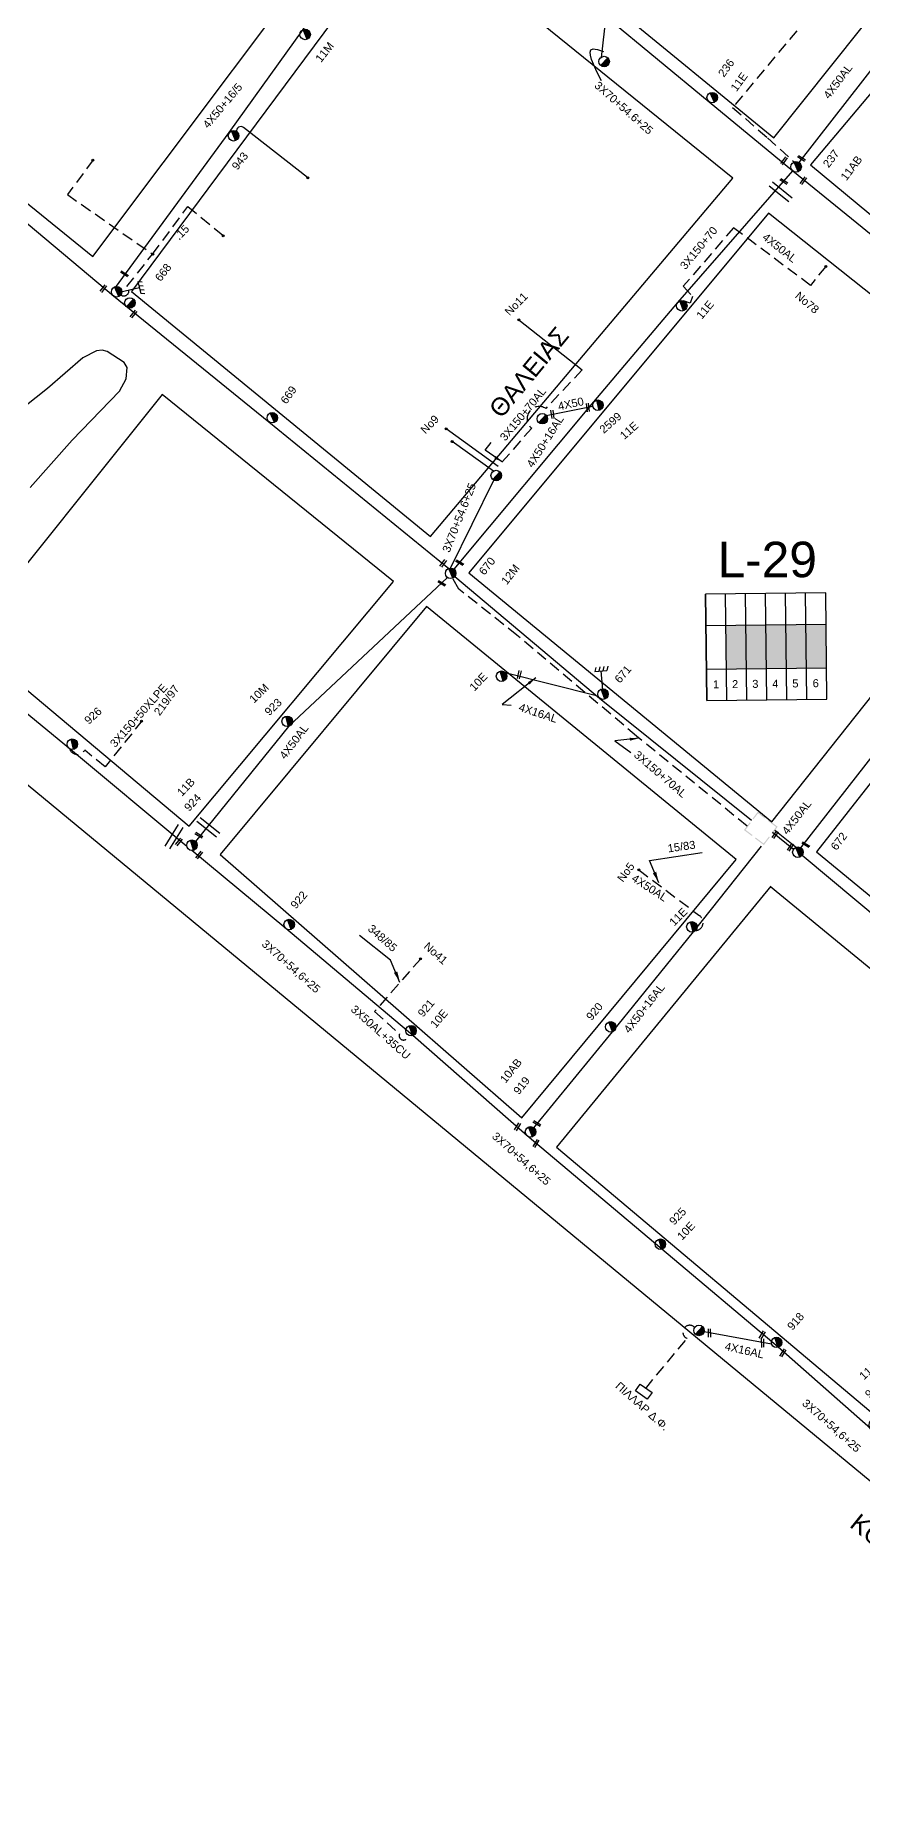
# Model space of a CAD drawing. Header units: millimetres. Extents: x 745 to 5694, y 762 to 3401.
# Drawn here: x 2179.9 to 2366, y 981.9 to 1378.1 of the extents above; entities that cross this region are included whole.
import ezdxf
from ezdxf.enums import TextEntityAlignment as Align

# ---------------------------------------------------------------- set-up
doc = ezdxf.new("R2010")
doc.units = ezdxf.units.MM
doc.linetypes.add('DASHED', pattern=[19.05, 12.7, -6.35])
for name, color, linetype in [('Άγνωστα', 7, 'Continuous'), ('Ασφαλειοκιβώτια Χ.Τ 6 αναχωρήσεων', 7, 'Continuous'), ('Γείωση', 7, 'Continuous'), ('Γυμνά εναέρια ΧΤ (3Φ)   4x16AL', 7, 'Continuous'), ('Γυμνά εναέρια ΧΤ και ΦΟΠ (3Φ)   4x50+16AL', 7, 'Continuous'), ('Επιγραφές - Σχήματα', 7, 'Continuous'), ('Καλώδια ΧΤ   3x150+70AL', 7, 'DASHED'), ('Μηχανική τομή', 7, 'Continuous'), ('Στύλος ΦΜ', 7, 'Continuous'), ('Στύλος ΦΜ @ 1', 7, 'Continuous'), ('Συνδέσεις', 7, 'Continuous'), ('Συνεστραμμένα ΧΤ   3x70+54.6+25 AL', 7, 'SYN_LINE'), ('Τομή', 7, 'Continuous'), ('Υπόβαθρο ΔΕΗ', 7, 'Continuous'), ('Υπόγεια Καλώδια Δικτύου ΧΤ   .15', 7, 'DASHED'), ('Υπόγεια καλώδια Παροχών ΧΤ   4x50AL', 7, 'DASHED')]:
    doc.layers.add(name, color=color, linetype=linetype)
doc.styles.add('arial', font='ARIAL.TTF')
doc.styles.get("Standard").update_dxf_attribs({"font": 'ARIAL.TTF'})
doc.linetypes.add('SYN_LINE', pattern='A,0.5,-0.0001,["/\\/\\/\\/",Standard,S=0.1,R=0,X=0,Y=-0.05],-0.25', length=0.7501)
doc.dimstyles.new('ISO-25', dxfattribs={"dimtxt": 2.5, "dimasz": 2.5, "dimexe": 1.25, "dimexo": 0.625, "dimtad": 1, "dimtxsty": 'Standard', "dimcen": 2.5, "dimadec": 0, "dimazin": 0, "dimtfac": 1, "dimtmove": 0, "dimatfit": 3, "dimfxl": 1, "dimarcsym": 0})

# ---------------------------------------------------------------- blocks, each defined once
blk = doc.blocks.new('ΥΠΑΡΧΩΝ ΤΣΙΜΕΝΤΕΝΙΟΣ ΣΤΥΛΟΣ')
at = {"layer": 'Στύλος ΦΜ'}
blk.add_hatch(color=256, dxfattribs=at).paths.add_polyline_path([(-1.29, -2.28, 0.574793), (2.62, 0, 0.268822), (1.3, 2.27)])
blk.add_line((-1.29, -2.28), (1.3, 2.27), dxfattribs=at)
blk.add_circle((0, 0), 2.62, dxfattribs=at)
at = {"layer": 'Στύλος ΦΜ', "flags": 4}
for tag, p in [('ΑΡΙΘΜΟΣ', (-4.68, 8.05)), ('ΤΥΠΟΣ', (-4.91, 3.03))]:
    blk.add_attdef(tag, p, '', height=4, dxfattribs=at)
blk = doc.blocks.new('ΓΕΙΩΣΗ')
at = {"layer": 'Γείωση', "ltscale": 40}
for p, q in [((-2.34, 11.45), (-3, 9.45)), ((-0.34, 11.45), (-1, 9.45)), ((0, 9.45), (0, 0)), ((1.66, 11.45), (1, 9.45)), ((3.66, 11.45), (3, 9.45))]:
    blk.add_line(p, q, dxfattribs=at)
blk.add_lwpolyline([(-3, 9.45), (3, 9.45)], dxfattribs=at)
blk = doc.blocks.new('ΑΣΦΑΛΕΙΟΚΙΒΩΤΙΟ ΥΠΟΣΤΑΘΜΟΥ 6 ΑΝΑΧΩΡΗΣΕΩΝ')
at = {"layer": 'Ασφαλειοκιβώτια Χ.Τ 6 αναχωρήσεων', "ltscale": 40}
for p, q in [((-23.91, 27), (23.91, 27)), ((-9.83, 27), (-9.83, -27)), ((9.83, 27), (9.83, -27)), ((-23.91, 18), (23.91, 18)), ((-23.91, 9), (23.91, 9)), ((-23.91, 0), (23.91, 0)), ((-23.91, -9), (23.91, -9)), ((-23.91, -18), (23.91, -18))]:
    blk.add_line(p, q, dxfattribs=at)
at = {"layer": 'Ασφαλειοκιβώτια Χ.Τ 6 αναχωρήσεων'}
blk.add_lwpolyline([(-23.91, -27), (23.91, -27), (23.91, 27), (-23.91, 27)], close=True, dxfattribs=at)
for s, p in [('1', (-18.47, 24.15)), ('2', (-18.47, 15.59)), ('3', (-18.47, 6.51)), ('4', (-18.47, -2.51)), ('5', (-18.47, -11.52)), ('6', (-18.47, -20.66))]:
    blk.add_text(s, height=3.6, rotation=270, dxfattribs=at).set_placement(p)
at = {"layer": 'Ασφαλειοκιβώτια Χ.Τ 6 αναχωρήσεων', "ltscale": 40}
for tag, height, p in [('ΟΝΟΜΑ', 5, (-0.27, 31.68)), ('ΚΕΙΜΕΝΟ 1', 2, (16.95, 22.41)), ('ΚΕΙΜΕΝΟ 2', 2, (16.95, 13.71)), ('ΚΕΙΜΕΝΟ 3', 2, (16.95, 4.31)), ('ΚΕΙΜΕΝΟ 4', 2, (16.95, -4.67)), ('ΚΕΙΜΕΝΟ 5', 2, (16.95, -13.51)), ('ΚΕΙΜΕΝΟ 6', 2, (16.95, -22.43)), ('ΣΧ', 2, (-0.21, -29.21))]:
    blk.add_attdef(tag, text='', height=height, dxfattribs=at).set_placement(p, align=Align.MIDDLE_CENTER)
blk = doc.blocks.new('_ΣΥΝΔΕΣΗ')
at = {"layer": 'Συνδέσεις', "linetype": 'SYN_LINE', "ltscale": 40}
blk.add_hatch(color=256, dxfattribs=at).paths.add_polyline_path([(0.5, -0.01, 1), (-0.5, -0.01, 1)])
at = {"layer": 'Συνδέσεις'}
blk.add_circle((0, -0.01), 0.5, dxfattribs=at)
blk = doc.blocks.new('ΜΗΧΑΝΙΚΗ ΤΟΜΗ')
at = {"layer": 'Μηχανική τομή', "ltscale": 40}
for p, q in [((-1.89, 0.78), (1.89, 0.78)), ((1.89, 0), (-1.89, 0))]:
    blk.add_line(p, q, dxfattribs=at)
blk = doc.blocks.new('ΤΟΜΗ')
at = {"layer": 'Τομή', "ltscale": 40}
for p, q in [((-5.68, 0), (5.68, 0)), ((5.68, -2.33), (-5.68, -2.33))]:
    blk.add_line(p, q, dxfattribs=at)

msp = doc.modelspace()

# ---------------------------------------------------------------- hatches: boundary and pattern name
at = {"layer": 'Άγνωστα', "ltscale": 0.2}
for color, points in [(85, [(2335.23, 1245.38), (2335.34, 1235.55), (2339.84, 1235.6), (2339.73, 1245.43)]), (6, [(2339.73, 1245.43), (2339.84, 1235.6), (2344.34, 1235.65), (2344.23, 1245.48)]), (5, [(2344.23, 1245.48), (2344.34, 1235.65), (2348.84, 1235.7), (2348.72, 1245.53)]), (1, [(2348.72, 1245.53), (2348.84, 1235.7), (2353.34, 1235.76), (2353.22, 1245.58)]), (27, [(2353.22, 1245.58), (2353.34, 1235.76), (2357.84, 1235.81), (2357.72, 1245.63)])]:
    msp.add_hatch(color=color, dxfattribs=at).paths.add_polyline_path(points)
at = {"layer": 'Επιγραφές - Σχήματα', "ltscale": 0.2}
h = msp.add_hatch(color=7, dxfattribs=at)
h.paths.add_polyline_path([(2344.14, 1202.12), (2342.38, 1203.45), (2342.04, 1203), (2342.1, 1202.67), (2342.43, 1203.1), (2343.99, 1201.92)])
h.paths.add_polyline_path([(2346.85, 1200.07), (2344.85, 1201.58), (2344.7, 1201.38), (2346.5, 1200.02), (2345.61, 1198.84), (2345.95, 1198.87)])
h.paths.add_polyline_path([(2345.95, 1198.87), (2345.61, 1198.84), (2345.48, 1198.66), (2345.68, 1198.51)])
h.paths.add_polyline_path([(2345.08, 1197.72), (2344.88, 1197.87), (2343.7, 1196.31), (2343.57, 1196.4), (2343.61, 1196.06), (2343.75, 1195.96)])
h.paths.add_polyline_path([(2343.57, 1196.4), (2341.9, 1197.66), (2341.75, 1197.46), (2343.61, 1196.06)])
h.paths.add_polyline_path([(2341.19, 1198.2), (2339.62, 1199.38), (2340.78, 1200.92), (2340.58, 1201.07), (2339.27, 1199.33), (2341.04, 1198)])
h.paths.add_polyline_path([(2342.1, 1202.67), (2342.04, 1203), (2341.2, 1201.89), (2341.4, 1201.74)])

# ---------------------------------------------------------------- linework, layer by layer
at = {"layer": 'Άγνωστα', "color": 27}
for points in [[(2197.92, 1321.33), (2223.53, 1356.19), (2240.15, 1379.37), (2263.79, 1417.21)], [(2345.65, 1198.85), (2350.42, 1195.02)]]:
    msp.add_lwpolyline(points, dxfattribs=at)
at = {"layer": 'Άγνωστα', "color": 5}
msp.add_lwpolyline([(2265.29, 1417.43), (2308.21, 1382.33), (2331.43, 1363.12), (2350.25, 1347.59), (2382.26, 1321.62), (2419.05, 1292.18)], dxfattribs=at)
at = {"layer": 'Άγνωστα', "color": 5, "linetype": 'SYN_LINE', "ltscale": 20}
for points in [[(2118.25, 1386.03), (2142.86, 1364.06), (2170.71, 1341.93), (2197.48, 1319.47), (2232.45, 1291.15), (2272.88, 1258.17)], [(2274.25, 1256.34), (2306.81, 1229), (2340.96, 1201.59)]]:
    msp.add_lwpolyline(points, dxfattribs=at)
at = {"layer": 'Άγνωστα', "color": 5, "linetype": 'DASHED', "ltscale": 0.2}
for points in [[(2351.13, 1379.1), (2336.71, 1361.84), (2344.56, 1355.01), (2350.54, 1349.59)], [(2192.95, 1350.05), (2187.11, 1342.26), (2206.28, 1328.88)]]:
    msp.add_lwpolyline(points, dxfattribs=at)
at = {"layer": 'Άγνωστα', "color": 27}
msp.add_lwpolyline([(2241.13, 1346.09), (2226.7, 1357.36, 0.70315), (2225.2, 1356.42, 1.239223)], format="xyb", dxfattribs=at)
at = {"layer": 'Άγνωστα', "color": 1, "linetype": 'DASHED', "ltscale": 0.2}
msp.add_lwpolyline([(2336.92, 1334.8), (2325.61, 1321.64), (2327.67, 1319.37), (2327.18, 1317.86), (2325.65, 1318.37)], dxfattribs=at)
at = {"layer": 'Άγνωστα', "color": 1}
for points in [[(2288.64, 1314.06), (2302.87, 1302.82)], [(2294.82, 1292.6), (2305.28, 1294.65)], [(2284.01, 1281.11), (2272.29, 1289.55)]]:
    msp.add_lwpolyline(points, dxfattribs=at)
at = {"layer": 'Άγνωστα', "color": 85}
for points in [[(2352.07, 1195.31), (2368.63, 1216.58), (2396.94, 1252.06), (2418.94, 1280.43), (2419.02, 1290.52)], [(2346.21, 1199.33), (2351.07, 1195.43)]]:
    msp.add_lwpolyline(points, dxfattribs=at)
at = {"layer": 'Άγνωστα', "color": 1, "linetype": 'SYN_LINE', "ltscale": 15}
msp.add_lwpolyline([(2282.93, 1280.07), (2273.65, 1286.69)], dxfattribs=at)
at = {"layer": 'Άγνωστα', "color": 1, "linetype": 'SYN_LINE', "ltscale": 20}
msp.add_lwpolyline([(2273.3, 1258.25), (2283.04, 1278.02)], dxfattribs=at)
at = {"layer": 'Άγνωστα', "color": 30, "linetype": 'SYN_LINE', "ltscale": 20}
msp.add_lwpolyline([(2213.99, 1195.67), (2187.36, 1217.85), (2161.47, 1239.11)], dxfattribs=at)
at = {"layer": 'Άγνωστα', "color": 30, "linetype": 'DASHED', "ltscale": 0.2}
msp.add_lwpolyline([(2203.97, 1223.97), (2195.58, 1213.56), (2191.01, 1217.33, -0.660934), (2187.59, 1217.65, 2.469562)], format="xyb", dxfattribs=at)
at = {"layer": 'Άγνωστα', "color": 27, "linetype": 'SYN_LINE', "ltscale": 20}
msp.add_lwpolyline([(2423.96, 1135.29), (2423.96, 1135.29), (2388.77, 1163.14), (2352.32, 1193.64)], dxfattribs=at)
at = {"layer": 'Άγνωστα', "color": 6, "linetype": 'DASHED', "ltscale": 0.2}
for points in [[(2266.57, 1170.39), (2256.22, 1158.54), (2261.8, 1153.47, 1.385373), (2263.65, 1153.31, 58.175552)], [(2317.19, 1073.76), (2326.5, 1084.99, -1.267946), (2328.18, 1087.44, -21.29009)]]:
    msp.add_lwpolyline(points, format="xyb", dxfattribs=at)
at = {"layer": 'Γυμνά εναέρια ΧΤ (3Φ)   4x16AL', "color": 5, "linetype": 'Continuous'}
msp.add_lwpolyline([(2285.56, 1234.79), (2306.09, 1229.61)], dxfattribs=at)
at = {"layer": 'Γυμνά εναέρια ΧΤ (3Φ)   4x16AL', "color": 6}
msp.add_lwpolyline([(2330.3, 1086.51), (2345.47, 1083.8)], dxfattribs=at)
at = {"layer": 'Γυμνά εναέρια ΧΤ και ΦΟΠ (3Φ)   4x50+16AL', "color": 1}
msp.add_lwpolyline([(2274.08, 1257.98), (2305.53, 1295.63), (2324.37, 1318), (2350.23, 1347.62)], dxfattribs=at)
at = {"layer": 'Γυμνά εναέρια ΧΤ και ΦΟΠ (3Φ)   4x50+16AL', "color": 6}
msp.add_lwpolyline([(2292.01, 1132.37), (2309.71, 1153.95), (2327.89, 1176.42), (2343.19, 1195.68)], dxfattribs=at)
at = {"layer": 'Επιγραφές - Σχήματα', "ltscale": 0.2}
msp.add_lwpolyline([(2314.87, 1073.2), (2315.92, 1074.69), (2318.59, 1072.8), (2317.53, 1071.31)], close=True, dxfattribs=at)
msp.add_spline([(2307.23, 1367.81), (2305.33, 1375.01), (2307.68, 1374.45)], degree=3, dxfattribs=at)
at = {"layer": 'Καλώδια ΧΤ   3x150+70AL', "color": 1, "ltscale": 0.2}
msp.add_lwpolyline([(2302.87, 1302.82), (2294.7, 1294.16, 0.952552), (2291.53, 1289.73), (2284.01, 1281.11)], format="xyb", dxfattribs=at)
msp.add_lwpolyline([(2339.96, 1200.23), (2315.13, 1220.46), (2288.22, 1243.16), (2275.14, 1253.53), (2273.77, 1255.98)], dxfattribs=at)
at = {"layer": 'Συνεστραμμένα ΧΤ   3x70+54.6+25 AL', "color": 5, "linetype": 'SYN_LINE', "ltscale": 10}
msp.add_lwpolyline([(2308.21, 1382.33), (2307.13, 1373.13)], dxfattribs=at)
at = {"layer": 'Συνεστραμμένα ΧΤ   3x70+54.6+25 AL', "color": 6, "linetype": 'SYN_LINE', "ltscale": 20}
msp.add_lwpolyline([(2436.11, 1009.24), (2398.69, 1038.47), (2367.81, 1064.63), (2346.99, 1082.99), (2320.83, 1105.05), (2290.52, 1130.55), (2264.82, 1153.1), (2236.25, 1177.18), (2215.09, 1194.75)], dxfattribs=at)
at = {"layer": 'Υπόβαθρο ΔΕΗ'}
msp.add_line((2505.98, 938.55), (2111.81, 1264.23), dxfattribs=at)
for points in [[(2319.71, 1478.33), (2272.41, 1415.35), (2346.02, 1355.01), (2385.08, 1404.15), (2319.71, 1478.33)], [(2255.91, 1412.41), (2187.06, 1469.22), (2124.34, 1383.9), (2192.81, 1328.3), (2255.91, 1412.41)], [(2336.73, 1345.98), (2264.1, 1404.73), (2201.54, 1320.47), (2268.81, 1265.37), (2336.73, 1345.98)], [(2392.31, 1394.21), (2354.21, 1348.94), (2419.36, 1294.98), (2446.93, 1330.15), (2392.31, 1394.21)], [(2411.87, 1284.76), (2344.8, 1338.1), (2277.36, 1257.17), (2345.5, 1201.21), (2411.87, 1284.76)], [(2178.78, 1276.38), (2188.19, 1287.01), (2198.83, 1298.02), (2200.33, 1300.79), (2200.57, 1303.4), (2199.86, 1304.47), (2196.03, 1306.94), (2194.96, 1307.3), (2193.65, 1307.12), (2190.63, 1305.58), (2182.64, 1298.63), (2174.98, 1292.56)], [(2208.4, 1297.3), (2164.38, 1242.27), (2214.49, 1200.23), (2260.44, 1255.26), (2208.4, 1297.3)], [(2494.12, 1219.05), (2421.31, 1278.16), (2355.61, 1194.43), (2425.75, 1136.73), (2494.12, 1219.05)], [(2267.89, 1249.61), (2221.47, 1193.86), (2289.34, 1134.63), (2337.55, 1192.68), (2267.89, 1249.61)], [(2345.34, 1186.73), (2297.1, 1127.97), (2367.82, 1068.46), (2416.29, 1128.25), (2345.22, 1186.59)]]:
    msp.add_lwpolyline(points, dxfattribs=at)
msp.add_lwpolyline([(2111.81, 1264.23, 0.128529), (1975.32, 1082.38, 0.062772), (2188.67, 970.52), (2367.6, 916.24, 0.060101), (2486.77, 898.83, 0.597235), (2505.98, 938.55, 0.452783)], format="xyb", dxfattribs=at)
at = {"layer": 'Υπόγεια Καλώδια Δικτύου ΧΤ   .15', "color": 5, "linetype": 'DASHED', "ltscale": 0.2}
msp.add_lwpolyline([(2199.13, 1319.68, 0.985924), (2200.5, 1321.58), (2206.28, 1328.88), (2214.23, 1339.59), (2222.19, 1333)], format="xyb", dxfattribs=at)
at = {"layer": 'Υπόγεια καλώδια Παροχών ΧΤ   4x50AL', "color": 5, "linetype": 'Continuous', "ltscale": 0.2}
msp.add_lwpolyline([(2351.71, 1349.44), (2369.98, 1372.98), (2389.65, 1402.59)], dxfattribs=at)
at = {"layer": 'Υπόγεια καλώδια Παροχών ΧΤ   4x50AL', "color": 1, "ltscale": 0.2}
msp.add_lwpolyline([(2357.66, 1326.1), (2354.21, 1321.84), (2336.92, 1334.8)], dxfattribs=at)
at = {"layer": 'Υπόγεια καλώδια Παροχών ΧΤ   4x50AL', "color": 1, "linetype": 'Continuous', "ltscale": 0.2}
msp.add_lwpolyline([(2272.59, 1256.15), (2236.86, 1222.65), (2215.94, 1196.78)], dxfattribs=at)
at = {"layer": 'Υπόγεια καλώδια Παροχών ΧΤ   4x50AL', "color": 6, "ltscale": 0.2}
msp.add_lwpolyline([(2315.64, 1190.37), (2329.36, 1180.02, -0.690049), (2328.4, 1176.72, -6.000898)], format="xyb", dxfattribs=at)

# ---------------------------------------------------------------- block references
at = {"layer": 'Ασφαλειοκιβώτια Χ.Τ 6 αναχωρήσεων', "xscale": 0.4999999999997878, "yscale": 0.4999999999997878, "zscale": 0.4999999999997878, "rotation": 90.652341790955}
msp.add_blockref('ΑΣΦΑΛΕΙΟΚΙΒΩΤΙΟ ΥΠΟΣΤΑΘΜΟΥ 6 ΑΝΑΧΩΡΗΣΕΩΝ', (2344.28, 1240.57), dxfattribs=at)
at = {"layer": 'Γείωση'}
for p, xscale, yscale, zscale, rotation in [((2199.17, 1320.32), 0.4499999999999192, 0.4499999999999192, 0.4499999999999192, 283.4036438625757), ((2307.49, 1230.89), 0.4499999999999667, 0.4499999999999667, 0.4499999999999667, 5.126573749017093)]:
    msp.add_blockref('ΓΕΙΩΣΗ', p, dxfattribs=dict(at, xscale=xscale, yscale=yscale, zscale=zscale, rotation=rotation))
at = {"layer": 'Μηχανική τομή'}
for p, xscale, yscale, zscale, rotation in [((2352.11, 1350.23), 0.4999999999999179, 0.4999999999999179, 0.4999999999999179, 328.3055828818743), ((2348.1, 1349.98), 0.4999999999999984, 0.4999999999999984, 0.4999999999999984, 233.5417678516453), ((2348.13, 1345.06), 0.4999999999999179, 0.4999999999999179, 0.4999999999999179, 328.3055828818743), ((2352.49, 1345.52), 0.4999999999999984, 0.4999999999999984, 0.4999999999999984, 233.5417678516453), ((2200.04, 1324.6), 0.5000000000000285, 0.5000000000000285, 0.5000000000000285, 147.5370138672019), ((2195.05, 1321.24), 0.4999999999999888, 0.4999999999999888, 0.4999999999999888, 231.4205093085457), ((2201.85, 1315.49), 0.4999999999999889, 0.4999999999999889, 0.4999999999999889, 231.4205093085457), ((2295.99, 1292.8), 0.4999999999997554, 0.4999999999997554, 0.4999999999997554, 277.5996508733834), ((2303.97, 1294.33), 0.4999999999997554, 0.4999999999997554, 0.4999999999997554, 277.5996508733834), ((2271.47, 1259.42), 0.4999999999999987, 0.4999999999999987, 0.4999999999999987, 233.5417678516453), ((2275.24, 1259.31), 0.4999999999999179, 0.4999999999999179, 0.4999999999999179, 328.3055828818743), ((2271.21, 1254.67), 0.4999999999999178, 0.4999999999999178, 0.4999999999999178, 328.3055828818743), ((2288.56, 1234.32), 0.499999999999749, 0.499999999999749, 0.499999999999749, 258.2913462160634), ((2212.05, 1196.8), 0.4999999999999888, 0.4999999999999888, 0.4999999999999888, 231.4205093085457), ((2216.8, 1198.34), 0.500000000000007, 0.500000000000007, 0.500000000000007, 148.5465854404403), ((2346.46, 1198.18), 0.4999999999999357, 0.4999999999999357, 0.4999999999999357, 55.44294473179026), ((2353.06, 1195.88), 0.4999999999999179, 0.4999999999999179, 0.4999999999999179, 328.3055828818743), ((2216.61, 1193.84), 0.4999999999999888, 0.4999999999999888, 0.4999999999999888, 231.4205093085457), ((2349.9, 1195.39), 0.4999999999999357, 0.4999999999999357, 0.4999999999999357, 55.44294473179026), ((2288.51, 1132.5), 0.4999999999999776, 0.4999999999999776, 0.4999999999999776, 58.30558288186319), ((2292.61, 1133.16), 0.4999999999999179, 0.4999999999999179, 0.4999999999999179, 328.3055828818743), ((2292.67, 1128.75), 0.4999999999999776, 0.4999999999999776, 0.4999999999999776, 58.30558288186319), ((2331.68, 1086.24), 0.4999999999998879, 0.4999999999998879, 0.4999999999998879, 91.9915411088085), ((2343.53, 1085.66), 0.4999999999999776, 0.4999999999999776, 0.4999999999999776, 58.30558288186319), ((2343.66, 1083.94), 0.4999999999998879, 0.4999999999998879, 0.4999999999998879, 91.9915411088085), ((2348.2, 1081.62), 0.4999999999999776, 0.4999999999999776, 0.4999999999999776, 58.30558288186319)]:
    msp.add_blockref('ΜΗΧΑΝΙΚΗ ΤΟΜΗ', p, dxfattribs=dict(at, xscale=xscale, yscale=yscale, zscale=zscale, rotation=rotation))
at = {"layer": 'Στύλος ΦΜ @ 1', "ltscale": 40}
ref = msp.add_blockref('ΥΠΑΡΧΩΝ ΤΣΙΜΕΝΤΕΝΙΟΣ ΣΤΥΛΟΣ', (2240.58, 1378.27), dxfattribs=dict(at, xscale=0.4499999999997119, yscale=0.4499999999997119, zscale=0.4499999999997119, rotation=51.28370469318211))
ref.add_attrib('ΤΥΠΟΣ', '11M', (2244.14, 1371.83), dxfattribs={"layer": 'Στύλος ΦΜ', "height": 1.8, "rotation": 51.2837, "flags": 4})
at = {"layer": 'Στύλος ΦΜ @ 1', "ltscale": 40, "xscale": 0.4499999999996779, "yscale": 0.4499999999996779, "zscale": 0.4499999999996779, "rotation": 346.8465568456768}
for p in [(2307.83, 1372.19), (2201.17, 1317.89), (2293.92, 1291.84), (2283.56, 1279.07), (2329.15, 1086.78)]:
    msp.add_blockref('ΥΠΑΡΧΩΝ ΤΣΙΜΕΝΤΕΝΙΟΣ ΣΤΥΛΟΣ', p, dxfattribs=at)
at = {"layer": 'Στύλος ΦΜ @ 1', "ltscale": 40}
ref = msp.add_blockref('ΥΠΑΡΧΩΝ ΤΣΙΜΕΝΤΕΝΙΟΣ ΣΤΥΛΟΣ', (2332.12, 1364.07), dxfattribs=dict(at, xscale=0.4499999999995551, yscale=0.4499999999995551, zscale=0.4499999999995551, rotation=54.01508939041031))
ref.add_attrib('ΤΥΠΟΣ', '236', (2334.77, 1368.53), dxfattribs={"layer": 'Στύλος ΦΜ', "height": 1.8, "rotation": 54.0151, "flags": 4})
ref.add_attrib('ΑΡΙΘΜΟΣ', '11E', (2337.59, 1365.28), dxfattribs={"layer": 'Στύλος ΦΜ', "height": 1.8, "rotation": 54.0151, "flags": 4})
ref = msp.add_blockref('ΥΠΑΡΧΩΝ ΤΣΙΜΕΝΤΕΝΙΟΣ ΣΤΥΛΟΣ', (2224.48, 1355.49), dxfattribs=dict(at, xscale=0.4499999999995286, yscale=0.4499999999995286, zscale=0.4499999999995286, rotation=51.87184889440393))
ref.add_attrib('ΤΥΠΟΣ', '943', (2225.33, 1347.62), dxfattribs={"layer": 'Στύλος ΦΜ', "height": 1.8, "rotation": 51.8718, "flags": 4})
ref = msp.add_blockref('ΥΠΑΡΧΩΝ ΤΣΙΜΕΝΤΕΝΙΟΣ ΣΤΥΛΟΣ', (2351, 1348.5), dxfattribs=dict(at, xscale=0.4499999999995686, yscale=0.4499999999995686, zscale=0.4499999999995686, rotation=52.96572248841596))
ref.add_attrib('ΤΥΠΟΣ', '237', (2358.31, 1348.14), dxfattribs={"layer": 'Στύλος ΦΜ', "height": 1.8, "rotation": 52.9657, "flags": 4})
ref.add_attrib('ΑΡΙΘΜΟΣ', '11AB', (2362.3, 1345.23), dxfattribs={"layer": 'Στύλος ΦΜ', "height": 1.8, "rotation": 52.9657, "flags": 4})
ref = msp.add_blockref('ΥΠΑΡΧΩΝ ΤΣΙΜΕΝΤΕΝΙΟΣ ΣΤΥΛΟΣ', (2198.2, 1320.4), dxfattribs=dict(at, xscale=0.4499999999995715, yscale=0.4499999999995715, zscale=0.4499999999995715, rotation=52.37815068489802))
ref.add_attrib('ΤΥΠΟΣ', '668', (2208.09, 1322.56), dxfattribs={"layer": 'Στύλος ΦΜ', "height": 1.8, "rotation": 52.3782, "flags": 4})
ref = msp.add_blockref('ΥΠΑΡΧΩΝ ΤΣΙΜΕΝΤΕΝΙΟΣ ΣΤΥΛΟΣ', (2325.28, 1317.25), dxfattribs=dict(at, xscale=0.4499999999996372, yscale=0.4499999999996372, zscale=0.4499999999996372, rotation=50.47169598502313))
ref.add_attrib('ΤΥΠΟΣ', '11E', (2329.79, 1314.06), dxfattribs={"layer": 'Στύλος ΦΜ', "height": 1.8, "rotation": 50.4717, "flags": 4})
ref = msp.add_blockref('ΥΠΑΡΧΩΝ ΤΣΙΜΕΝΤΕΝΙΟΣ ΣΤΥΛΟΣ', (2233.19, 1292.07), dxfattribs=dict(at, xscale=0.4499999999995303, yscale=0.4499999999995303, zscale=0.4499999999995303, rotation=54.51519270777624))
ref.add_attrib('ΤΥΠΟΣ', '669', (2236.37, 1294.98), dxfattribs={"layer": 'Στύλος ΦΜ', "height": 1.8, "rotation": 54.5152, "flags": 4})
ref = msp.add_blockref('ΥΠΑΡΧΩΝ ΤΣΙΜΕΝΤΕΝΙΟΣ ΣΤΥΛΟΣ', (2306.43, 1294.88), dxfattribs=dict(at, xscale=0.4499999999996332, yscale=0.4499999999996332, zscale=0.4499999999996332, rotation=41.51147120286015))
ref.add_attrib('ΤΥΠΟΣ', '2599', (2307.75, 1288.41), dxfattribs={"layer": 'Στύλος ΦΜ', "height": 1.8, "rotation": 41.5115, "flags": 4})
ref.add_attrib('ΑΡΙΘΜΟΣ', '11E', (2312.36, 1287.05), dxfattribs={"layer": 'Στύλος ΦΜ', "height": 1.8, "rotation": 41.5115, "flags": 4})
ref = msp.add_blockref('ΥΠΑΡΧΩΝ ΤΣΙΜΕΝΤΕΝΙΟΣ ΣΤΥΛΟΣ', (2273.32, 1257.07), dxfattribs=dict(at, xscale=0.4499999999995494, yscale=0.4499999999995494, zscale=0.4499999999995494, rotation=51.75293489187018))
ref.add_attrib('ΤΥΠΟΣ', '670', (2280.9, 1256.51), dxfattribs={"layer": 'Στύλος ΦΜ', "height": 1.8, "rotation": 51.7529, "flags": 4})
ref.add_attrib('ΑΡΙΘΜΟΣ', '12M', (2285.93, 1254.35), dxfattribs={"layer": 'Στύλος ΦΜ', "height": 1.8, "rotation": 51.7529, "flags": 4})
ref = msp.add_blockref('ΥΠΑΡΧΩΝ ΤΣΙΜΕΝΤΕΝΙΟΣ ΣΤΥΛΟΣ', (2307.57, 1229.9), dxfattribs=dict(at, xscale=0.4499999999996302, yscale=0.4499999999996302, zscale=0.4499999999996302, rotation=49.53555062321453))
ref.add_attrib('ΤΥΠΟΣ', '671', (2311.37, 1232.22), dxfattribs={"layer": 'Στύλος ΦΜ', "height": 1.8, "rotation": 49.5356, "flags": 4})
ref = msp.add_blockref('ΥΠΑΡΧΩΝ ΤΣΙΜΕΝΤΕΝΙΟΣ ΣΤΥΛΟΣ', (2236.56, 1223.79), dxfattribs=dict(at, xscale=0.4499999999996503, yscale=0.4499999999996503, zscale=0.4499999999996503, rotation=44.22282227664142))
ref.add_attrib('ΤΥΠΟΣ', '10M', (2229.09, 1227.74), dxfattribs={"layer": 'Στύλος ΦΜ', "height": 1.8, "rotation": 44.2228, "flags": 4})
ref.add_attrib('ΑΡΙΘΜΟΣ', '923', (2232.52, 1224.92), dxfattribs={"layer": 'Στύλος ΦΜ', "height": 1.8, "rotation": 44.2228, "flags": 4})
ref = msp.add_blockref('ΥΠΑΡΧΩΝ ΤΣΙΜΕΝΤΕΝΙΟΣ ΣΤΥΛΟΣ', (2284.75, 1233.94), dxfattribs=dict(at, xscale=0.4499999999997593, yscale=0.4499999999997593, zscale=0.4499999999997593, rotation=46.54573881866732))
ref.add_attrib('ΤΥΠΟΣ', '10E', (2278.66, 1230.44), dxfattribs={"layer": 'Στύλος ΦΜ', "height": 1.8, "rotation": 46.5457, "flags": 4})
ref = msp.add_blockref('ΥΠΑΡΧΩΝ ΤΣΙΜΕΝΤΕΝΙΟΣ ΣΤΥΛΟΣ', (2188.23, 1218.64), dxfattribs=dict(at, xscale=0.4499999999996395, yscale=0.4499999999996395, zscale=0.4499999999996395, rotation=42.4178460698144))
ref.add_attrib('ΤΥΠΟΣ', '926', (2191.94, 1222.98), dxfattribs={"layer": 'Στύλος ΦΜ', "height": 1.8, "rotation": 42.4178, "flags": 4})
ref = msp.add_blockref('ΥΠΑΡΧΩΝ ΤΣΙΜΕΝΤΕΝΙΟΣ ΣΤΥΛΟΣ', (2215.14, 1195.93), dxfattribs=dict(at, xscale=0.4499999999994458, yscale=0.4499999999994458, zscale=0.4499999999994458, rotation=46.61142648421307))
ref.add_attrib('ΤΥΠΟΣ', '11B', (2212.89, 1206.78), dxfattribs={"layer": 'Στύλος ΦΜ', "height": 1.8, "rotation": 46.6114, "flags": 4})
ref.add_attrib('ΑΡΙΘΜΟΣ', '924', (2214.48, 1203.39), dxfattribs={"layer": 'Στύλος ΦΜ', "height": 1.8, "rotation": 46.6114, "flags": 4})
ref = msp.add_blockref('ΥΠΑΡΧΩΝ ΤΣΙΜΕΝΤΕΝΙΟΣ ΣΤΥΛΟΣ', (2351.39, 1194.35), dxfattribs=dict(at, xscale=0.4499999999997452, yscale=0.4499999999997452, zscale=0.4499999999997452, rotation=52.80628201677646))
ref.add_attrib('ΤΥΠΟΣ', '672', (2360.06, 1194.6), dxfattribs={"layer": 'Στύλος ΦΜ', "height": 1.8, "rotation": 52.8063, "flags": 4})
ref = msp.add_blockref('ΥΠΑΡΧΩΝ ΤΣΙΜΕΝΤΕΝΙΟΣ ΣΤΥΛΟΣ', (2237.01, 1178.08), dxfattribs=dict(at, xscale=0.4499999999998123, yscale=0.4499999999998123, zscale=0.4499999999998123, rotation=49.61551436844879))
ref.add_attrib('ΤΥΠΟΣ', '922', (2238.5, 1181.45), dxfattribs={"layer": 'Στύλος ΦΜ', "height": 1.8, "rotation": 49.6155, "flags": 4})
ref = msp.add_blockref('ΥΠΑΡΧΩΝ ΤΣΙΜΕΝΤΕΝΙΟΣ ΣΤΥΛΟΣ', (2327.56, 1177.55), dxfattribs=dict(at, xscale=0.4499999999996763, yscale=0.4499999999996763, zscale=0.4499999999996763, rotation=45.39628346691619))
ref.add_attrib('ΤΥΠΟΣ', '11E', (2323.57, 1177.58), dxfattribs={"layer": 'Στύλος ΦΜ', "height": 1.8, "rotation": 45.3963, "flags": 4})
ref = msp.add_blockref('ΥΠΑΡΧΩΝ ΤΣΙΜΕΝΤΕΝΙΟΣ ΣΤΥΛΟΣ', (2264.41, 1154.21), dxfattribs=dict(at, xscale=0.4499999999995971, yscale=0.4499999999995971, zscale=0.4499999999995971, rotation=49.87685538517822))
ref.add_attrib('ΤΥΠΟΣ', '921', (2267.1, 1157.11), dxfattribs={"layer": 'Στύλος ΦΜ', "height": 1.8, "rotation": 49.8769, "flags": 4})
ref.add_attrib('ΑΡΙΘΜΟΣ', '10E', (2269.95, 1154.63), dxfattribs={"layer": 'Στύλος ΦΜ', "height": 1.8, "rotation": 49.8769, "flags": 4})
ref = msp.add_blockref('ΥΠΑΡΧΩΝ ΤΣΙΜΕΝΤΕΝΙΟΣ ΣΤΥΛΟΣ', (2309.31, 1155.06), dxfattribs=dict(at, xscale=0.4499999999998084, yscale=0.4499999999998084, zscale=0.4499999999998084, rotation=49.76605464158003))
ref.add_attrib('ΤΥΠΟΣ', '920', (2304.98, 1156.36), dxfattribs={"layer": 'Στύλος ΦΜ', "height": 1.8, "rotation": 49.7661, "flags": 4})
ref = msp.add_blockref('ΥΠΑΡΧΩΝ ΤΣΙΜΕΝΤΕΝΙΟΣ ΣΤΥΛΟΣ', (2291.28, 1131.45), dxfattribs=dict(at, xscale=0.4499999999997173, yscale=0.4499999999997173, zscale=0.4499999999997173, rotation=51.53988161822981))
ref.add_attrib('ΤΥΠΟΣ', '10AB', (2285.65, 1142.24), dxfattribs={"layer": 'Στύλος ΦΜ', "height": 1.8, "rotation": 51.5399, "flags": 4})
ref.add_attrib('ΑΡΙΘΜΟΣ', '919', (2288.66, 1139.67), dxfattribs={"layer": 'Στύλος ΦΜ', "height": 1.8, "rotation": 51.5399, "flags": 4})
ref = msp.add_blockref('ΥΠΑΡΧΩΝ ΤΣΙΜΕΝΤΕΝΙΟΣ ΣΤΥΛΟΣ', (2320.48, 1106.18), dxfattribs=dict(at, xscale=0.4499999999998252, yscale=0.4499999999998252, zscale=0.4499999999998252, rotation=46.44499217390474))
ref.add_attrib('ΤΥΠΟΣ', '925', (2323.57, 1110.33), dxfattribs={"layer": 'Στύλος ΦΜ', "height": 1.8, "rotation": 46.445, "flags": 4})
ref.add_attrib('ΑΡΙΘΜΟΣ', '10E', (2325.35, 1106.94), dxfattribs={"layer": 'Στύλος ΦΜ', "height": 1.8, "rotation": 46.445, "flags": 4})
ref = msp.add_blockref('ΥΠΑΡΧΩΝ ΤΣΙΜΕΝΤΕΝΙΟΣ ΣΤΥΛΟΣ', (2346.61, 1084.1), dxfattribs=dict(at, xscale=0.4499999999995812, yscale=0.4499999999995812, zscale=0.4499999999995812, rotation=48.51411565066326))
ref.add_attrib('ΤΥΠΟΣ', '918', (2350.17, 1086.69), dxfattribs={"layer": 'Στύλος ΦΜ', "height": 1.8, "rotation": 48.5141, "flags": 4})
ref = msp.add_blockref('ΥΠΑΡΧΩΝ ΤΣΙΜΕΝΤΕΝΙΟΣ ΣΤΥΛΟΣ', (2368.57, 1065.52), dxfattribs=dict(at, xscale=0.4499999999997724, yscale=0.4499999999997724, zscale=0.4499999999997724, rotation=43.10104763756961))
ref.add_attrib('ΤΥΠΟΣ', '11AB', (2366.22, 1075.54), dxfattribs={"layer": 'Στύλος ΦΜ', "height": 1.8, "rotation": 43.101, "flags": 4})
ref.add_attrib('ΑΡΙΘΜΟΣ', '916', (2367.5, 1071.41), dxfattribs={"layer": 'Στύλος ΦΜ', "height": 1.8, "rotation": 43.101, "flags": 4})
at = {"layer": 'Συνδέσεις', "xscale": 0.4499999999998181, "yscale": 0.4499999999998181, "zscale": 0.4499999999998181}
for p in [(2192.86, 1349.98), (2241.19, 1346.03), (2222.16, 1333.01), (2206.31, 1328.85), (2357.66, 1326.1), (2288.64, 1314.07), (2272.29, 1289.55), (2273.65, 1286.7), (2203.8, 1223.8), (2315.64, 1190.37), (2266.51, 1170.36)]:
    msp.add_blockref('_ΣΥΝΔΕΣΗ', p, dxfattribs=at)
at = {"layer": 'Τομή'}
for p, xscale, yscale, zscale, rotation in [((2347.88, 1343.32), 0.5000000000002123, 0.5000000000002123, 0.5000000000002123, 321.2233484207217), ((2210.58, 1198.15), 0.4999999999998294, 0.4999999999998294, 0.4999999999998294, 58.01561993068464), ((2219.18, 1200.4), 0.4999999999998807, 0.4999999999998807, 0.4999999999998807, 321.6744154790935)]:
    msp.add_blockref('ΤΟΜΗ', p, dxfattribs=dict(at, xscale=xscale, yscale=yscale, zscale=zscale, rotation=rotation))

# ---------------------------------------------------------------- texts
at = {"layer": 'Άγνωστα', "char_height": 1.8, "attachment_point": 1, "style": 'arial'}
for s, insert, width, rotation in [('4X50+16/5', (2217.39, 1358.14), 69.1904, 50.1048), ('3X70+54.6+25', (2306.66, 1367.91), 69.1904, 318.5639), ('3X150+70', (2324.72, 1326.38), 69.1904, 50.4538), ('4X50', (2297.27, 1295.47), 69.1904, 12.1533), ('3X70+54.6+25', (2271.36, 1262.25), 69.1904, 68.55), ('3X150+50XLPE', (2196.53, 1218.96), 19.229, 48.5737), ('3X70+54,6+25', (2231.85, 1174.81), 19.229, 318.4503), ('3X50AL+35CU', (2251.88, 1160.12), 19.229, 318.4503), ('3X70+54,6+25', (2353.39, 1071.51), 19.229, 318.4503)]:
    msp.add_mtext(s, dxfattribs=dict(at, insert=insert, width=width, rotation=rotation))
at = {"layer": 'Γυμνά εναέρια ΧΤ (3Φ)   4x16AL', "char_height": 1.8, "attachment_point": 1, "style": 'arial'}
for insert, width, rotation in [((2289.02, 1227.93), 69.1904, 341.7542), ((2335.22, 1084.18), 19.229, 347.395)]:
    msp.add_mtext('4X16AL', dxfattribs=dict(at, insert=insert, width=width, rotation=rotation))
at = {"layer": 'Γυμνά εναέρια ΧΤ και ΦΟΠ (3Φ)   4x50+16AL', "char_height": 1.8, "width": 69.1904, "attachment_point": 1, "style": 'arial'}
for insert, rotation in [((2290.24, 1281.65), 57.5947), ((2312.06, 1154.59), 52.1029)]:
    msp.add_mtext('4X50+16AL', dxfattribs=dict(at, insert=insert, rotation=rotation))
at = {"layer": 'Επιγραφές - Σχήματα', "attachment_point": 1, "style": 'arial'}
for s, insert, char_height, width, rotation in [('Nο11', (2285.3, 1316.16), 1.8, 69.1904, 45.2254), ('Nο78', (2351.76, 1320.59), 1.8, 69.1904, 319.7971), ('ΘAΛEIAΣ', (2281.62, 1294.25), 4, 69.1904, 50.4454), ('Nο9', (2266.32, 1289.58), 1.8, 69.1904, 45.2254), ('L-29', (2333.31, 1264.16), 8, 69.1904, 0.1115), ('219/97', (2206.42, 1225.97), 1.8, 19.229, 53.7208), ('15/83', (2321.98, 1196.07), 1.8, 19.229, 8.3368), ('Nο5', (2310.63, 1188.52), 1.8, 19.229, 53.7208), ('348/85', (2255.73, 1178.25), 1.8, 19.229, 318.4503), ('Nο41', (2268.31, 1174.29), 1.8, 19.229, 318.4503), ('ΠΙΛΛΑΡ Δ.Φ.', (2311.38, 1075.39), 1.8, 19.229, 318.4503), ('ΚΟΡΥΤΣΑΣ', (2365.31, 1045.88), 4, 69.1904, 321.18)]:
    msp.add_mtext(s, dxfattribs=dict(at, insert=insert, char_height=char_height, width=width, rotation=rotation))
at = {"layer": 'Καλώδια ΧΤ   3x150+70AL', "char_height": 1.8, "width": 69.1904, "attachment_point": 1, "style": 'arial'}
for insert, rotation in [((2284.21, 1287.83), 50.4538), ((2315.53, 1217.35), 319.3616)]:
    msp.add_mtext('3X150+70AL', dxfattribs=dict(at, insert=insert, rotation=rotation))
at = {"layer": 'Συνεστραμμένα ΧΤ   3x70+54.6+25 AL', "insert": (2283.64, 1131.57), "char_height": 1.8, "width": 19.229, "attachment_point": 1, "rotation": 318.4503, "style": 'arial'}
msp.add_mtext('3X70+54,6+25', dxfattribs=at)
at = {"layer": 'Υπόγεια Καλώδια Δικτύου ΧΤ   .15', "insert": (2210.97, 1333.17), "char_height": 1.8, "width": 69.1904, "attachment_point": 1, "rotation": 45.2254, "style": 'arial'}
msp.add_mtext('.15', dxfattribs=at)
at = {"layer": 'Υπόγεια καλώδια Παροχών ΧΤ   4x50AL', "char_height": 1.8, "width": 69.1904, "attachment_point": 1, "style": 'arial'}
for insert, rotation in [((2356.97, 1364.69), 53.1093), ((2344.34, 1333.78), 321.7656), ((2234.65, 1216.18), 53.1093), ((2347.64, 1199.26), 52.1029), ((2314.8, 1189.54), 327.0063)]:
    msp.add_mtext('4X50AL', dxfattribs=dict(at, insert=insert, rotation=rotation))

# ---------------------------------------------------------------- leaders
at = {"layer": 'Επιγραφές - Σχήματα'}
for points, override in [([(2292.44, 1233.59), (2284.87, 1227.57), (2286.88, 1227.45)], {"dimasz": 2, "dimgap": 0.625, "dimtad": 0}), ([(2315.6, 1219.97), (2310.25, 1219.4), (2313.85, 1216.76)], {"dimasz": 2, "dimgap": 0.625, "dimtad": 0}), ([(2320.12, 1187.48), (2318.02, 1192.45), (2329.84, 1194.26)], {"dimgap": 0.625, "dimtad": 0}), ([(2261.91, 1165.06), (2259.81, 1170.03), (2252.78, 1175.6)], {"dimgap": 0.625, "dimtad": 0})]:
    msp.add_leader(points, dimstyle='ISO-25', override=override, dxfattribs=at)
at = {"layer": 'Υπόβαθρο ΔΕΗ'}
msp.add_leader([(2284.94, 1282.09), (2281.05, 1284.74), (2282.45, 1286.51)], dimstyle='ISO-25', override={"dimasz": 2, "dimgap": 0.625, "dimtad": 0}, dxfattribs=at)

doc.saveas('drawing.dxf')
